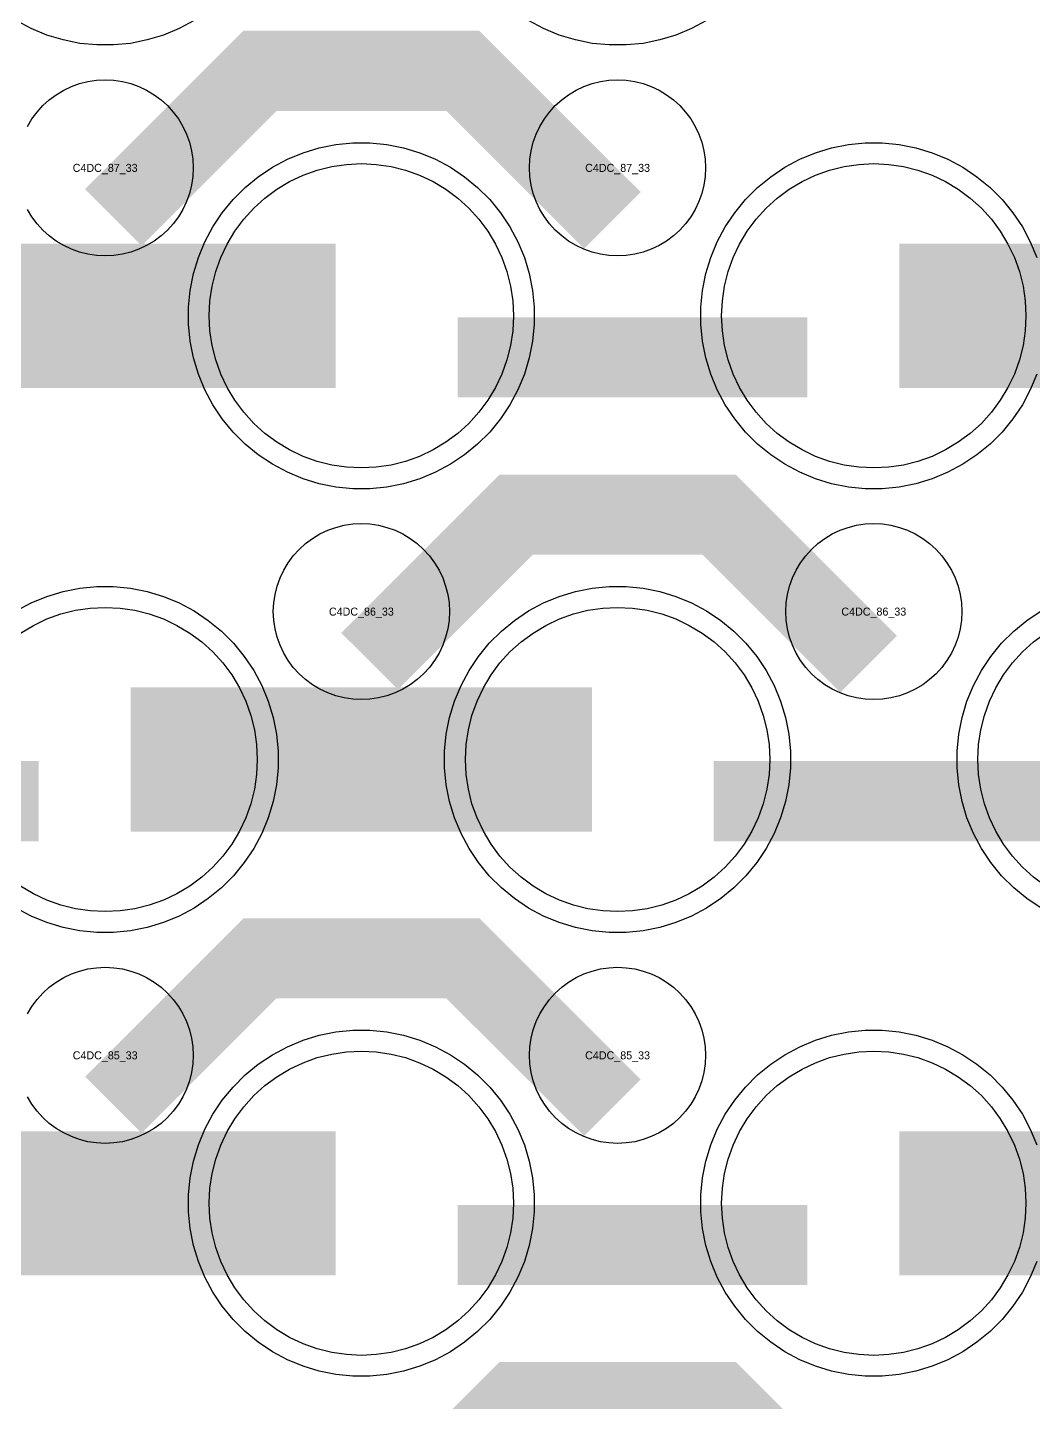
# Model space of a CAD drawing. Extents: x -11880 to 11880, y -14992 to 14992.
# Drawn here: x -1464.2 to -1150.1, y -3123.9 to -2694.5 of the extents above; entities that cross this region are included whole.
import ezdxf
from ezdxf.enums import TextEntityAlignment as Align

# ---------------------------------------------------------------- set-up
doc = ezdxf.new("R2010")
doc.units = 0
doc.header["$MEASUREMENT"] = 0
for name, color, linetype in [('GDS_775_DT_237', 138, 'CONTINUOUS'), ('RDL1_FS', 34, 'CONTINUOUS'), ('RDL_BS', 160, 'CONTINUOUS')]:
    doc.layers.add(name, color=color, linetype=linetype)

msp = doc.modelspace()

# ---------------------------------------------------------------- linework, layer by layer
at = {"layer": 'RDL1_FS', "color": 11, "true_color": 0xf27172}
for points in [[(-1360, -2831.999), (-1364.657, -2831.77), (-1369.268, -2831.086), (-1373.791, -2829.954), (-1378.181, -2828.382), (-1382.395, -2826.39), (-1386.395, -2823.992), (-1390.14, -2821.214), (-1393.594, -2818.084), (-1396.724, -2814.63), (-1399.502, -2810.885), (-1401.9, -2806.885), (-1403.892, -2802.671), (-1405.464, -2798.281), (-1406.596, -2793.758), (-1407.28, -2789.147), (-1407.509, -2784.49), (-1407.28, -2779.833), (-1406.596, -2775.222), (-1405.464, -2770.699), (-1403.892, -2766.309), (-1401.9, -2762.095), (-1399.502, -2758.095), (-1396.724, -2754.35), (-1393.594, -2750.896), (-1390.14, -2747.766), (-1386.395, -2744.988), (-1382.395, -2742.59), (-1378.181, -2740.598), (-1373.791, -2739.026), (-1369.268, -2737.894), (-1364.657, -2737.21), (-1360, -2736.981), (-1355.343, -2737.21), (-1350.732, -2737.894), (-1346.209, -2739.026), (-1341.819, -2740.598), (-1337.605, -2742.59), (-1333.605, -2744.988), (-1329.86, -2747.766), (-1326.406, -2750.896), (-1323.276, -2754.35), (-1320.498, -2758.095), (-1318.1, -2762.095), (-1316.108, -2766.309), (-1314.536, -2770.699), (-1313.404, -2775.222), (-1312.72, -2779.833), (-1312.491, -2784.49), (-1312.72, -2789.147), (-1313.404, -2793.758), (-1314.536, -2798.281), (-1316.108, -2802.671), (-1318.1, -2806.885), (-1320.498, -2810.885), (-1323.276, -2814.63), (-1326.406, -2818.084), (-1329.86, -2821.214), (-1333.605, -2823.992), (-1337.605, -2826.39), (-1341.819, -2828.382), (-1346.209, -2829.954), (-1350.732, -2831.086), (-1355.343, -2831.77)], [(-1200, -2831.999), (-1204.657, -2831.77), (-1209.268, -2831.086), (-1213.791, -2829.954), (-1218.181, -2828.382), (-1222.395, -2826.39), (-1226.395, -2823.992), (-1230.14, -2821.214), (-1233.594, -2818.084), (-1236.724, -2814.63), (-1239.502, -2810.885), (-1241.9, -2806.885), (-1243.892, -2802.671), (-1245.464, -2798.281), (-1246.596, -2793.758), (-1247.28, -2789.147), (-1247.509, -2784.49), (-1247.28, -2779.833), (-1246.596, -2775.222), (-1245.464, -2770.699), (-1243.892, -2766.309), (-1241.9, -2762.095), (-1239.502, -2758.095), (-1236.724, -2754.35), (-1233.594, -2750.896), (-1230.14, -2747.766), (-1226.395, -2744.988), (-1222.395, -2742.59), (-1218.181, -2740.598), (-1213.791, -2739.026), (-1209.268, -2737.894), (-1204.657, -2737.21), (-1200, -2736.981), (-1195.343, -2737.21), (-1190.732, -2737.894), (-1186.209, -2739.026), (-1181.819, -2740.598), (-1177.605, -2742.59), (-1173.605, -2744.988), (-1169.86, -2747.766), (-1166.406, -2750.896), (-1163.276, -2754.35), (-1160.498, -2758.095), (-1158.1, -2762.095), (-1156.108, -2766.309), (-1154.536, -2770.699), (-1153.404, -2775.222), (-1152.72, -2779.833), (-1152.491, -2784.49), (-1152.72, -2789.147), (-1153.404, -2793.758), (-1154.536, -2798.281), (-1156.108, -2802.671), (-1158.1, -2806.885), (-1160.498, -2810.885), (-1163.276, -2814.63), (-1166.406, -2818.084), (-1169.86, -2821.214), (-1173.605, -2823.992), (-1177.605, -2826.39), (-1181.819, -2828.382), (-1186.209, -2829.954), (-1190.732, -2831.086), (-1195.343, -2831.77)]]:
    msp.add_lwpolyline(points, close=True, dxfattribs=at)
for points in [[(-1511.998, -2784.49, 45, 45, 0), (-1439.998, -2784.49, 45, 45, 0)], [(-1439.998, -2784.49, 45, 45, 0), (-1367.998, -2784.49, 45, 45, 0)], [(-1191.998, -2784.49, 45, 45, 0), (-1119.998, -2784.49, 45, 45, 0)]]:
    msp.add_lwpolyline(points, format="xyseb", dxfattribs=at)
at = {"layer": 'RDL1_FS'}
for points in [[(-1466.395, -2883.553), (-1462.395, -2881.155), (-1458.181, -2879.163), (-1453.791, -2877.591), (-1449.268, -2876.459), (-1444.657, -2875.775), (-1440, -2875.546), (-1435.343, -2875.775), (-1430.732, -2876.459), (-1426.209, -2877.591), (-1421.819, -2879.163), (-1417.605, -2881.155), (-1413.605, -2883.553), (-1409.86, -2886.331), (-1406.406, -2889.461), (-1403.276, -2892.915), (-1400.498, -2896.66), (-1398.1, -2900.66), (-1396.108, -2904.874), (-1394.536, -2909.264), (-1393.404, -2913.787), (-1392.72, -2918.398), (-1392.491, -2923.055), (-1392.72, -2927.712), (-1393.404, -2932.323), (-1394.536, -2936.846), (-1396.108, -2941.236), (-1398.1, -2945.45), (-1400.498, -2949.45), (-1403.276, -2953.195), (-1406.406, -2956.649), (-1409.86, -2959.779), (-1413.605, -2962.557), (-1417.605, -2964.955), (-1421.819, -2966.947), (-1426.209, -2968.519), (-1430.732, -2969.651), (-1435.343, -2970.335), (-1440, -2970.564), (-1444.657, -2970.335), (-1449.268, -2969.651), (-1453.791, -2968.519), (-1458.181, -2966.947), (-1462.395, -2964.955), (-1466.395, -2962.557)], [(-1146.395, -2962.557), (-1150.14, -2959.779), (-1153.594, -2956.649), (-1156.724, -2953.195), (-1159.502, -2949.45), (-1161.9, -2945.45), (-1163.892, -2941.236), (-1165.464, -2936.846), (-1166.596, -2932.323), (-1167.28, -2927.712), (-1167.509, -2923.055), (-1167.28, -2918.398), (-1166.596, -2913.787), (-1165.464, -2909.264), (-1163.892, -2904.874), (-1161.9, -2900.66), (-1159.502, -2896.66), (-1156.724, -2892.915), (-1153.594, -2889.461), (-1150.14, -2886.331), (-1146.395, -2883.553)]]:
    msp.add_lwpolyline(points, dxfattribs=at)
for points in [[(-1280, -2970.564), (-1284.657, -2970.335), (-1289.268, -2969.651), (-1293.791, -2968.519), (-1298.181, -2966.947), (-1302.395, -2964.955), (-1306.395, -2962.557), (-1310.14, -2959.779), (-1313.594, -2956.649), (-1316.724, -2953.195), (-1319.502, -2949.45), (-1321.9, -2945.45), (-1323.892, -2941.236), (-1325.464, -2936.846), (-1326.596, -2932.323), (-1327.28, -2927.712), (-1327.509, -2923.055), (-1327.28, -2918.398), (-1326.596, -2913.787), (-1325.464, -2909.264), (-1323.892, -2904.874), (-1321.9, -2900.66), (-1319.502, -2896.66), (-1316.724, -2892.915), (-1313.594, -2889.461), (-1310.14, -2886.331), (-1306.395, -2883.553), (-1302.395, -2881.155), (-1298.181, -2879.163), (-1293.791, -2877.591), (-1289.268, -2876.459), (-1284.657, -2875.775), (-1280, -2875.546), (-1275.343, -2875.775), (-1270.732, -2876.459), (-1266.209, -2877.591), (-1261.819, -2879.163), (-1257.605, -2881.155), (-1253.605, -2883.553), (-1249.86, -2886.331), (-1246.406, -2889.461), (-1243.276, -2892.915), (-1240.498, -2896.66), (-1238.1, -2900.66), (-1236.108, -2904.874), (-1234.536, -2909.264), (-1233.404, -2913.787), (-1232.72, -2918.398), (-1232.491, -2923.055), (-1232.72, -2927.712), (-1233.404, -2932.323), (-1234.536, -2936.846), (-1236.108, -2941.236), (-1238.1, -2945.45), (-1240.498, -2949.45), (-1243.276, -2953.195), (-1246.406, -2956.649), (-1249.86, -2959.779), (-1253.605, -2962.557), (-1257.605, -2964.955), (-1261.819, -2966.947), (-1266.209, -2968.519), (-1270.732, -2969.651), (-1275.343, -2970.335)], [(-1360, -3109.129), (-1364.657, -3108.9), (-1369.268, -3108.216), (-1373.791, -3107.084), (-1378.181, -3105.512), (-1382.395, -3103.52), (-1386.395, -3101.122), (-1390.14, -3098.344), (-1393.594, -3095.214), (-1396.724, -3091.76), (-1399.502, -3088.015), (-1401.9, -3084.015), (-1403.892, -3079.801), (-1405.464, -3075.411), (-1406.596, -3070.888), (-1407.28, -3066.277), (-1407.509, -3061.62), (-1407.28, -3056.963), (-1406.596, -3052.352), (-1405.464, -3047.829), (-1403.892, -3043.439), (-1401.9, -3039.225), (-1399.502, -3035.225), (-1396.724, -3031.48), (-1393.594, -3028.026), (-1390.14, -3024.896), (-1386.395, -3022.118), (-1382.395, -3019.72), (-1378.181, -3017.728), (-1373.791, -3016.156), (-1369.268, -3015.024), (-1364.657, -3014.34), (-1360, -3014.111), (-1355.343, -3014.34), (-1350.732, -3015.024), (-1346.209, -3016.156), (-1341.819, -3017.728), (-1337.605, -3019.72), (-1333.605, -3022.118), (-1329.86, -3024.896), (-1326.406, -3028.026), (-1323.276, -3031.48), (-1320.498, -3035.225), (-1318.1, -3039.225), (-1316.108, -3043.439), (-1314.536, -3047.829), (-1313.404, -3052.352), (-1312.72, -3056.963), (-1312.491, -3061.62), (-1312.72, -3066.277), (-1313.404, -3070.888), (-1314.536, -3075.411), (-1316.108, -3079.801), (-1318.1, -3084.015), (-1320.498, -3088.015), (-1323.276, -3091.76), (-1326.406, -3095.214), (-1329.86, -3098.344), (-1333.605, -3101.122), (-1337.605, -3103.52), (-1341.819, -3105.512), (-1346.209, -3107.084), (-1350.732, -3108.216), (-1355.343, -3108.9)], [(-1200, -3109.129), (-1204.657, -3108.9), (-1209.268, -3108.216), (-1213.791, -3107.084), (-1218.181, -3105.512), (-1222.395, -3103.52), (-1226.395, -3101.122), (-1230.14, -3098.344), (-1233.594, -3095.214), (-1236.724, -3091.76), (-1239.502, -3088.015), (-1241.9, -3084.015), (-1243.892, -3079.801), (-1245.464, -3075.411), (-1246.596, -3070.888), (-1247.28, -3066.277), (-1247.509, -3061.62), (-1247.28, -3056.963), (-1246.596, -3052.352), (-1245.464, -3047.829), (-1243.892, -3043.439), (-1241.9, -3039.225), (-1239.502, -3035.225), (-1236.724, -3031.48), (-1233.594, -3028.026), (-1230.14, -3024.896), (-1226.395, -3022.118), (-1222.395, -3019.72), (-1218.181, -3017.728), (-1213.791, -3016.156), (-1209.268, -3015.024), (-1204.657, -3014.34), (-1200, -3014.111), (-1195.343, -3014.34), (-1190.732, -3015.024), (-1186.209, -3016.156), (-1181.819, -3017.728), (-1177.605, -3019.72), (-1173.605, -3022.118), (-1169.86, -3024.896), (-1166.406, -3028.026), (-1163.276, -3031.48), (-1160.498, -3035.225), (-1158.1, -3039.225), (-1156.108, -3043.439), (-1154.536, -3047.829), (-1153.404, -3052.352), (-1152.72, -3056.963), (-1152.491, -3061.62), (-1152.72, -3066.277), (-1153.404, -3070.888), (-1154.536, -3075.411), (-1156.108, -3079.801), (-1158.1, -3084.015), (-1160.498, -3088.015), (-1163.276, -3091.76), (-1166.406, -3095.214), (-1169.86, -3098.344), (-1173.605, -3101.122), (-1177.605, -3103.52), (-1181.819, -3105.512), (-1186.209, -3107.084), (-1190.732, -3108.216), (-1195.343, -3108.9)]]:
    msp.add_lwpolyline(points, close=True, dxfattribs=at)
for points in [[(-1431.998, -2923.055, 45, 45, 0), (-1359.998, -2923.055, 45, 45, 0)], [(-1359.998, -2923.055, 45, 45, 0), (-1287.998, -2923.055, 45, 45, 0)], [(-1511.998, -3061.62, 45, 45, 0), (-1439.998, -3061.62, 45, 45, 0)], [(-1439.998, -3061.62, 45, 45, 0), (-1367.998, -3061.62, 45, 45, 0)], [(-1191.998, -3061.62, 45, 45, 0), (-1119.998, -3061.62, 45, 45, 0)]]:
    msp.add_lwpolyline(points, format="xyseb", dxfattribs=at)
at = {"layer": 'RDL_BS'}
for points in [[(-1412.223, -2692.308), (-1416.885, -2694.8), (-1421.795, -2696.831), (-1426.835, -2698.362), (-1432.062, -2699.408), (-1437.356, -2699.925), (-1442.644, -2699.925), (-1447.938, -2699.408), (-1453.165, -2698.362), (-1458.205, -2696.831), (-1463.115, -2694.8), (-1467.777, -2692.308)], [(-1252.223, -2692.308), (-1256.885, -2694.8), (-1261.795, -2696.831), (-1266.835, -2698.362), (-1272.062, -2699.408), (-1277.356, -2699.925), (-1282.644, -2699.925), (-1287.938, -2699.408), (-1293.165, -2698.362), (-1298.205, -2696.831), (-1303.115, -2694.8), (-1307.777, -2692.308)], [(-1464.25, -2725.346), (-1462.857, -2723.022), (-1461.254, -2720.859), (-1459.442, -2718.86), (-1457.443, -2717.048), (-1455.28, -2715.445), (-1452.956, -2714.052), (-1450.519, -2712.9), (-1447.984, -2711.993), (-1445.365, -2711.336), (-1442.693, -2710.94), (-1440, -2710.808), (-1437.307, -2710.94), (-1434.635, -2711.336), (-1432.016, -2711.993), (-1429.481, -2712.9), (-1427.044, -2714.052), (-1424.72, -2715.445), (-1422.557, -2717.048), (-1420.558, -2718.86), (-1418.746, -2720.859), (-1417.143, -2723.022), (-1415.75, -2725.346), (-1414.598, -2727.783), (-1413.691, -2730.318), (-1413.034, -2732.937), (-1412.638, -2735.609), (-1412.506, -2738.302), (-1412.638, -2740.995), (-1413.034, -2743.667), (-1413.691, -2746.286), (-1414.598, -2748.821), (-1415.75, -2751.258), (-1417.143, -2753.582), (-1418.746, -2755.745), (-1420.558, -2757.744), (-1422.557, -2759.556), (-1424.72, -2761.159), (-1427.044, -2762.552), (-1429.481, -2763.704), (-1432.016, -2764.611), (-1434.635, -2765.268), (-1437.307, -2765.664), (-1440, -2765.796), (-1442.693, -2765.664), (-1445.365, -2765.268), (-1447.984, -2764.611), (-1450.519, -2763.704), (-1452.956, -2762.552), (-1455.28, -2761.159), (-1457.443, -2759.556), (-1459.442, -2757.744), (-1461.254, -2755.745), (-1462.857, -2753.582), (-1464.25, -2751.258)], [(-1467.777, -2876.672), (-1463.115, -2874.18), (-1458.205, -2872.149), (-1453.165, -2870.618), (-1447.938, -2869.572), (-1442.644, -2869.055), (-1437.356, -2869.055), (-1432.062, -2869.572), (-1426.835, -2870.618), (-1421.795, -2872.149), (-1416.885, -2874.18), (-1412.223, -2876.672), (-1407.809, -2879.619), (-1403.708, -2882.981), (-1399.926, -2886.763), (-1396.564, -2890.864), (-1393.617, -2895.278), (-1391.125, -2899.94), (-1389.094, -2904.85), (-1387.563, -2909.89), (-1386.517, -2915.117), (-1386, -2920.411), (-1386, -2925.699), (-1386.517, -2930.993), (-1387.563, -2936.22), (-1389.094, -2941.26), (-1391.125, -2946.17), (-1393.617, -2950.832), (-1396.564, -2955.246), (-1399.926, -2959.347), (-1403.708, -2963.129), (-1407.809, -2966.491), (-1412.223, -2969.438), (-1416.885, -2971.93), (-1421.795, -2973.961), (-1426.835, -2975.492), (-1432.062, -2976.538), (-1437.356, -2977.055), (-1442.644, -2977.055), (-1447.938, -2976.538), (-1453.165, -2975.492), (-1458.205, -2973.961), (-1463.115, -2971.93), (-1467.777, -2969.438)], [(-1147.777, -2969.438), (-1152.191, -2966.491), (-1156.292, -2963.129), (-1160.074, -2959.347), (-1163.436, -2955.246), (-1166.383, -2950.832), (-1168.875, -2946.17), (-1170.906, -2941.26), (-1172.437, -2936.22), (-1173.483, -2930.993), (-1174, -2925.699), (-1174, -2920.411), (-1173.483, -2915.117), (-1172.437, -2909.89), (-1170.906, -2904.85), (-1168.875, -2899.94), (-1166.383, -2895.278), (-1163.436, -2890.864), (-1160.074, -2886.763), (-1156.292, -2882.981), (-1152.191, -2879.619), (-1147.777, -2876.672)], [(-1464.25, -3002.476), (-1462.857, -3000.152), (-1461.254, -2997.989), (-1459.442, -2995.99), (-1457.443, -2994.178), (-1455.28, -2992.575), (-1452.956, -2991.182), (-1450.519, -2990.03), (-1447.984, -2989.123), (-1445.365, -2988.466), (-1442.693, -2988.07), (-1440, -2987.938), (-1437.307, -2988.07), (-1434.635, -2988.466), (-1432.016, -2989.123), (-1429.481, -2990.03), (-1427.044, -2991.182), (-1424.72, -2992.575), (-1422.557, -2994.178), (-1420.558, -2995.99), (-1418.746, -2997.989), (-1417.143, -3000.152), (-1415.75, -3002.476), (-1414.598, -3004.913), (-1413.691, -3007.448), (-1413.034, -3010.067), (-1412.638, -3012.739), (-1412.506, -3015.432), (-1412.638, -3018.125), (-1413.034, -3020.797), (-1413.691, -3023.416), (-1414.598, -3025.951), (-1415.75, -3028.388), (-1417.143, -3030.712), (-1418.746, -3032.875), (-1420.558, -3034.874), (-1422.557, -3036.686), (-1424.72, -3038.289), (-1427.044, -3039.682), (-1429.481, -3040.834), (-1432.016, -3041.741), (-1434.635, -3042.398), (-1437.307, -3042.794), (-1440, -3042.926), (-1442.693, -3042.794), (-1445.365, -3042.398), (-1447.984, -3041.741), (-1450.519, -3040.834), (-1452.956, -3039.682), (-1455.28, -3038.289), (-1457.443, -3036.686), (-1459.442, -3034.874), (-1461.254, -3032.875), (-1462.857, -3030.712), (-1464.25, -3028.388)], [(-1149.094, -3079.825), (-1151.125, -3084.735), (-1153.617, -3089.397), (-1156.564, -3093.811), (-1159.926, -3097.912), (-1163.708, -3101.694), (-1167.809, -3105.056), (-1172.223, -3108.003), (-1176.885, -3110.495), (-1181.795, -3112.526), (-1186.835, -3114.057), (-1192.062, -3115.103), (-1197.356, -3115.62), (-1202.644, -3115.62), (-1207.938, -3115.103), (-1213.165, -3114.057), (-1218.205, -3112.526), (-1223.115, -3110.495), (-1227.777, -3108.003), (-1232.191, -3105.056), (-1236.292, -3101.694), (-1240.074, -3097.912), (-1243.436, -3093.811), (-1246.383, -3089.397), (-1248.875, -3084.735), (-1250.906, -3079.825), (-1252.437, -3074.785), (-1253.483, -3069.558), (-1254, -3064.264), (-1254, -3058.976), (-1253.483, -3053.682), (-1252.437, -3048.455), (-1250.906, -3043.415), (-1248.875, -3038.505), (-1246.383, -3033.843), (-1243.436, -3029.429), (-1240.074, -3025.328), (-1236.292, -3021.546), (-1232.191, -3018.184), (-1227.777, -3015.237), (-1223.115, -3012.745), (-1218.205, -3010.714), (-1213.165, -3009.183), (-1207.938, -3008.137), (-1202.644, -3007.62), (-1197.356, -3007.62), (-1192.062, -3008.137), (-1186.835, -3009.183), (-1181.795, -3010.714), (-1176.885, -3012.745), (-1172.223, -3015.237), (-1167.809, -3018.184), (-1163.708, -3021.546), (-1159.926, -3025.328), (-1156.564, -3029.429), (-1153.617, -3033.843), (-1151.125, -3038.505), (-1149.094, -3043.415)]]:
    msp.add_lwpolyline(points, dxfattribs=at)
for points in [[(-1437.438, -2753.804, 25, 25, 0), (-1391.623, -2707.989, 25, 25, 0), (-1358.07, -2707.989, 25, 25, 0)], [(-1281.599, -2754.703, 25, 25, 0), (-1328.313, -2707.989, 25, 25, 0), (-1358.071, -2707.989, 25, 25, 0)], [(-1357.438, -2892.369, 25, 25, 0), (-1311.623, -2846.554, 25, 25, 0), (-1278.07, -2846.554, 25, 25, 0)], [(-1201.599, -2893.268, 25, 25, 0), (-1248.313, -2846.554, 25, 25, 0), (-1278.071, -2846.554, 25, 25, 0)], [(-1569.984, -2936.068, 25, 25, 0), (-1460.719, -2936.068, 25, 25, 0)], [(-1249.984, -2936.068, 25, 25, 0), (-1140.719, -2936.068, 25, 25, 0)], [(-1437.438, -3030.934, 25, 25, 0), (-1391.623, -2985.119, 25, 25, 0), (-1358.07, -2985.119, 25, 25, 0)], [(-1281.599, -3031.833, 25, 25, 0), (-1328.313, -2985.119, 25, 25, 0), (-1358.071, -2985.119, 25, 25, 0)], [(-1329.984, -3074.633, 25, 25, 0), (-1220.719, -3074.633, 25, 25, 0)], [(-1357.438, -3169.499, 25, 25, 0), (-1311.623, -3123.684, 25, 25, 0), (-1278.07, -3123.684, 25, 25, 0)], [(-1201.599, -3170.398, 25, 25, 0), (-1248.313, -3123.684, 25, 25, 0), (-1278.071, -3123.684, 25, 25, 0)]]:
    msp.add_lwpolyline(points, format="xyseb", dxfattribs=at)
for points in [[(-1280, -2765.796), (-1282.693, -2765.664), (-1285.365, -2765.268), (-1287.984, -2764.611), (-1290.519, -2763.704), (-1292.956, -2762.552), (-1295.28, -2761.159), (-1297.443, -2759.556), (-1299.442, -2757.744), (-1301.254, -2755.745), (-1302.857, -2753.582), (-1304.25, -2751.258), (-1305.402, -2748.821), (-1306.309, -2746.286), (-1306.966, -2743.667), (-1307.362, -2740.995), (-1307.494, -2738.302), (-1307.362, -2735.609), (-1306.966, -2732.937), (-1306.309, -2730.318), (-1305.402, -2727.783), (-1304.25, -2725.346), (-1302.857, -2723.022), (-1301.254, -2720.859), (-1299.442, -2718.86), (-1297.443, -2717.048), (-1295.28, -2715.445), (-1292.956, -2714.052), (-1290.519, -2712.9), (-1287.984, -2711.993), (-1285.365, -2711.336), (-1282.693, -2710.94), (-1280, -2710.808), (-1277.307, -2710.94), (-1274.635, -2711.336), (-1272.016, -2711.993), (-1269.481, -2712.9), (-1267.044, -2714.052), (-1264.72, -2715.445), (-1262.557, -2717.048), (-1260.558, -2718.86), (-1258.746, -2720.859), (-1257.143, -2723.022), (-1255.75, -2725.346), (-1254.598, -2727.783), (-1253.691, -2730.318), (-1253.034, -2732.937), (-1252.638, -2735.609), (-1252.506, -2738.302), (-1252.638, -2740.995), (-1253.034, -2743.667), (-1253.691, -2746.286), (-1254.598, -2748.821), (-1255.75, -2751.258), (-1257.143, -2753.582), (-1258.746, -2755.745), (-1260.558, -2757.744), (-1262.557, -2759.556), (-1264.72, -2761.159), (-1267.044, -2762.552), (-1269.481, -2763.704), (-1272.016, -2764.611), (-1274.635, -2765.268), (-1277.307, -2765.664)], [(-1360, -2904.361), (-1362.693, -2904.229), (-1365.365, -2903.833), (-1367.984, -2903.176), (-1370.519, -2902.269), (-1372.956, -2901.117), (-1375.28, -2899.724), (-1377.443, -2898.121), (-1379.442, -2896.309), (-1381.254, -2894.31), (-1382.857, -2892.147), (-1384.25, -2889.823), (-1385.402, -2887.386), (-1386.309, -2884.851), (-1386.966, -2882.232), (-1387.362, -2879.56), (-1387.494, -2876.867), (-1387.362, -2874.174), (-1386.966, -2871.502), (-1386.309, -2868.883), (-1385.402, -2866.348), (-1384.25, -2863.911), (-1382.857, -2861.587), (-1381.254, -2859.424), (-1379.442, -2857.425), (-1377.443, -2855.613), (-1375.28, -2854.01), (-1372.956, -2852.617), (-1370.519, -2851.465), (-1367.984, -2850.558), (-1365.365, -2849.901), (-1362.693, -2849.505), (-1360, -2849.373), (-1357.307, -2849.505), (-1354.635, -2849.901), (-1352.016, -2850.558), (-1349.481, -2851.465), (-1347.044, -2852.617), (-1344.72, -2854.01), (-1342.557, -2855.613), (-1340.558, -2857.425), (-1338.746, -2859.424), (-1337.143, -2861.587), (-1335.75, -2863.911), (-1334.598, -2866.348), (-1333.691, -2868.883), (-1333.034, -2871.502), (-1332.638, -2874.174), (-1332.506, -2876.867), (-1332.638, -2879.56), (-1333.034, -2882.232), (-1333.691, -2884.851), (-1334.598, -2887.386), (-1335.75, -2889.823), (-1337.143, -2892.147), (-1338.746, -2894.31), (-1340.558, -2896.309), (-1342.557, -2898.121), (-1344.72, -2899.724), (-1347.044, -2901.117), (-1349.481, -2902.269), (-1352.016, -2903.176), (-1354.635, -2903.833), (-1357.307, -2904.229)], [(-1200, -2904.361), (-1202.693, -2904.229), (-1205.365, -2903.833), (-1207.984, -2903.176), (-1210.519, -2902.269), (-1212.956, -2901.117), (-1215.28, -2899.724), (-1217.443, -2898.121), (-1219.442, -2896.309), (-1221.254, -2894.31), (-1222.857, -2892.147), (-1224.25, -2889.823), (-1225.402, -2887.386), (-1226.309, -2884.851), (-1226.966, -2882.232), (-1227.362, -2879.56), (-1227.494, -2876.867), (-1227.362, -2874.174), (-1226.966, -2871.502), (-1226.309, -2868.883), (-1225.402, -2866.348), (-1224.25, -2863.911), (-1222.857, -2861.587), (-1221.254, -2859.424), (-1219.442, -2857.425), (-1217.443, -2855.613), (-1215.28, -2854.01), (-1212.956, -2852.617), (-1210.519, -2851.465), (-1207.984, -2850.558), (-1205.365, -2849.901), (-1202.693, -2849.505), (-1200, -2849.373), (-1197.307, -2849.505), (-1194.635, -2849.901), (-1192.016, -2850.558), (-1189.481, -2851.465), (-1187.044, -2852.617), (-1184.72, -2854.01), (-1182.557, -2855.613), (-1180.558, -2857.425), (-1178.746, -2859.424), (-1177.143, -2861.587), (-1175.75, -2863.911), (-1174.598, -2866.348), (-1173.691, -2868.883), (-1173.034, -2871.502), (-1172.638, -2874.174), (-1172.506, -2876.867), (-1172.638, -2879.56), (-1173.034, -2882.232), (-1173.691, -2884.851), (-1174.598, -2887.386), (-1175.75, -2889.823), (-1177.143, -2892.147), (-1178.746, -2894.31), (-1180.558, -2896.309), (-1182.557, -2898.121), (-1184.72, -2899.724), (-1187.044, -2901.117), (-1189.481, -2902.269), (-1192.016, -2903.176), (-1194.635, -2903.833), (-1197.307, -2904.229)], [(-1282.644, -2977.055), (-1287.938, -2976.538), (-1293.165, -2975.492), (-1298.205, -2973.961), (-1303.115, -2971.93), (-1307.777, -2969.438), (-1312.191, -2966.491), (-1316.292, -2963.129), (-1320.074, -2959.347), (-1323.436, -2955.246), (-1326.383, -2950.832), (-1328.875, -2946.17), (-1330.906, -2941.26), (-1332.437, -2936.22), (-1333.483, -2930.993), (-1334, -2925.699), (-1334, -2920.411), (-1333.483, -2915.117), (-1332.437, -2909.89), (-1330.906, -2904.85), (-1328.875, -2899.94), (-1326.383, -2895.278), (-1323.436, -2890.864), (-1320.074, -2886.763), (-1316.292, -2882.981), (-1312.191, -2879.619), (-1307.777, -2876.672), (-1303.115, -2874.18), (-1298.205, -2872.149), (-1293.165, -2870.618), (-1287.938, -2869.572), (-1282.644, -2869.055), (-1277.356, -2869.055), (-1272.062, -2869.572), (-1266.835, -2870.618), (-1261.795, -2872.149), (-1256.885, -2874.18), (-1252.223, -2876.672), (-1247.809, -2879.619), (-1243.708, -2882.981), (-1239.926, -2886.763), (-1236.564, -2890.864), (-1233.617, -2895.278), (-1231.125, -2899.94), (-1229.094, -2904.85), (-1227.563, -2909.89), (-1226.517, -2915.117), (-1226, -2920.411), (-1226, -2925.699), (-1226.517, -2930.993), (-1227.563, -2936.22), (-1229.094, -2941.26), (-1231.125, -2946.17), (-1233.617, -2950.832), (-1236.564, -2955.246), (-1239.926, -2959.347), (-1243.708, -2963.129), (-1247.809, -2966.491), (-1252.223, -2969.438), (-1256.885, -2971.93), (-1261.795, -2973.961), (-1266.835, -2975.492), (-1272.062, -2976.538), (-1277.356, -2977.055)], [(-1280, -3042.926), (-1282.693, -3042.794), (-1285.365, -3042.398), (-1287.984, -3041.741), (-1290.519, -3040.834), (-1292.956, -3039.682), (-1295.28, -3038.289), (-1297.443, -3036.686), (-1299.442, -3034.874), (-1301.254, -3032.875), (-1302.857, -3030.712), (-1304.25, -3028.388), (-1305.402, -3025.951), (-1306.309, -3023.416), (-1306.966, -3020.797), (-1307.362, -3018.125), (-1307.494, -3015.432), (-1307.362, -3012.739), (-1306.966, -3010.067), (-1306.309, -3007.448), (-1305.402, -3004.913), (-1304.25, -3002.476), (-1302.857, -3000.152), (-1301.254, -2997.989), (-1299.442, -2995.99), (-1297.443, -2994.178), (-1295.28, -2992.575), (-1292.956, -2991.182), (-1290.519, -2990.03), (-1287.984, -2989.123), (-1285.365, -2988.466), (-1282.693, -2988.07), (-1280, -2987.938), (-1277.307, -2988.07), (-1274.635, -2988.466), (-1272.016, -2989.123), (-1269.481, -2990.03), (-1267.044, -2991.182), (-1264.72, -2992.575), (-1262.557, -2994.178), (-1260.558, -2995.99), (-1258.746, -2997.989), (-1257.143, -3000.152), (-1255.75, -3002.476), (-1254.598, -3004.913), (-1253.691, -3007.448), (-1253.034, -3010.067), (-1252.638, -3012.739), (-1252.506, -3015.432), (-1252.638, -3018.125), (-1253.034, -3020.797), (-1253.691, -3023.416), (-1254.598, -3025.951), (-1255.75, -3028.388), (-1257.143, -3030.712), (-1258.746, -3032.875), (-1260.558, -3034.874), (-1262.557, -3036.686), (-1264.72, -3038.289), (-1267.044, -3039.682), (-1269.481, -3040.834), (-1272.016, -3041.741), (-1274.635, -3042.398), (-1277.307, -3042.794)], [(-1362.644, -3115.62), (-1367.938, -3115.103), (-1373.165, -3114.057), (-1378.205, -3112.526), (-1383.115, -3110.495), (-1387.777, -3108.003), (-1392.191, -3105.056), (-1396.292, -3101.694), (-1400.074, -3097.912), (-1403.436, -3093.811), (-1406.383, -3089.397), (-1408.875, -3084.735), (-1410.906, -3079.825), (-1412.437, -3074.785), (-1413.483, -3069.558), (-1414, -3064.264), (-1414, -3058.976), (-1413.483, -3053.682), (-1412.437, -3048.455), (-1410.906, -3043.415), (-1408.875, -3038.505), (-1406.383, -3033.843), (-1403.436, -3029.429), (-1400.074, -3025.328), (-1396.292, -3021.546), (-1392.191, -3018.184), (-1387.777, -3015.237), (-1383.115, -3012.745), (-1378.205, -3010.714), (-1373.165, -3009.183), (-1367.938, -3008.137), (-1362.644, -3007.62), (-1357.356, -3007.62), (-1352.062, -3008.137), (-1346.835, -3009.183), (-1341.795, -3010.714), (-1336.885, -3012.745), (-1332.223, -3015.237), (-1327.809, -3018.184), (-1323.708, -3021.546), (-1319.926, -3025.328), (-1316.564, -3029.429), (-1313.617, -3033.843), (-1311.125, -3038.505), (-1309.094, -3043.415), (-1307.563, -3048.455), (-1306.517, -3053.682), (-1306, -3058.976), (-1306, -3064.264), (-1306.517, -3069.558), (-1307.563, -3074.785), (-1309.094, -3079.825), (-1311.125, -3084.735), (-1313.617, -3089.397), (-1316.564, -3093.811), (-1319.926, -3097.912), (-1323.708, -3101.694), (-1327.809, -3105.056), (-1332.223, -3108.003), (-1336.885, -3110.495), (-1341.795, -3112.526), (-1346.835, -3114.057), (-1352.062, -3115.103), (-1357.356, -3115.62)]]:
    msp.add_lwpolyline(points, close=True, dxfattribs=at)
at = {"layer": 'RDL_BS', "color": 11, "true_color": 0xf27172}
msp.add_lwpolyline([(-1362.644, -2838.49), (-1367.938, -2837.973), (-1373.165, -2836.927), (-1378.205, -2835.396), (-1383.115, -2833.365), (-1387.777, -2830.873), (-1392.191, -2827.926), (-1396.292, -2824.564), (-1400.074, -2820.782), (-1403.436, -2816.681), (-1406.383, -2812.267), (-1408.875, -2807.605), (-1410.906, -2802.695), (-1412.437, -2797.655), (-1413.483, -2792.428), (-1414, -2787.134), (-1414, -2781.846), (-1413.483, -2776.552), (-1412.437, -2771.325), (-1410.906, -2766.285), (-1408.875, -2761.375), (-1406.383, -2756.713), (-1403.436, -2752.299), (-1400.074, -2748.198), (-1396.292, -2744.416), (-1392.191, -2741.054), (-1387.777, -2738.107), (-1383.115, -2735.615), (-1378.205, -2733.584), (-1373.165, -2732.053), (-1367.938, -2731.007), (-1362.644, -2730.49), (-1357.356, -2730.49), (-1352.062, -2731.007), (-1346.835, -2732.053), (-1341.795, -2733.584), (-1336.885, -2735.615), (-1332.223, -2738.107), (-1327.809, -2741.054), (-1323.708, -2744.416), (-1319.926, -2748.198), (-1316.564, -2752.299), (-1313.617, -2756.713), (-1311.125, -2761.375), (-1309.094, -2766.285), (-1307.563, -2771.325), (-1306.517, -2776.552), (-1306, -2781.846), (-1306, -2787.134), (-1306.517, -2792.428), (-1307.563, -2797.655), (-1309.094, -2802.695), (-1311.125, -2807.605), (-1313.617, -2812.267), (-1316.564, -2816.681), (-1319.926, -2820.782), (-1323.708, -2824.564), (-1327.809, -2827.926), (-1332.223, -2830.873), (-1336.885, -2833.365), (-1341.795, -2835.396), (-1346.835, -2836.927), (-1352.062, -2837.973), (-1357.356, -2838.49)], close=True, dxfattribs=at)
msp.add_lwpolyline([(-1149.094, -2802.695), (-1151.125, -2807.605), (-1153.617, -2812.267), (-1156.564, -2816.681), (-1159.926, -2820.782), (-1163.708, -2824.564), (-1167.809, -2827.926), (-1172.223, -2830.873), (-1176.885, -2833.365), (-1181.795, -2835.396), (-1186.835, -2836.927), (-1192.062, -2837.973), (-1197.356, -2838.49), (-1202.644, -2838.49), (-1207.938, -2837.973), (-1213.165, -2836.927), (-1218.205, -2835.396), (-1223.115, -2833.365), (-1227.777, -2830.873), (-1232.191, -2827.926), (-1236.292, -2824.564), (-1240.074, -2820.782), (-1243.436, -2816.681), (-1246.383, -2812.267), (-1248.875, -2807.605), (-1250.906, -2802.695), (-1252.437, -2797.655), (-1253.483, -2792.428), (-1254, -2787.134), (-1254, -2781.846), (-1253.483, -2776.552), (-1252.437, -2771.325), (-1250.906, -2766.285), (-1248.875, -2761.375), (-1246.383, -2756.713), (-1243.436, -2752.299), (-1240.074, -2748.198), (-1236.292, -2744.416), (-1232.191, -2741.054), (-1227.777, -2738.107), (-1223.115, -2735.615), (-1218.205, -2733.584), (-1213.165, -2732.053), (-1207.938, -2731.007), (-1202.644, -2730.49), (-1197.356, -2730.49), (-1192.062, -2731.007), (-1186.835, -2732.053), (-1181.795, -2733.584), (-1176.885, -2735.615), (-1172.223, -2738.107), (-1167.809, -2741.054), (-1163.708, -2744.416), (-1159.926, -2748.198), (-1156.564, -2752.299), (-1153.617, -2756.713), (-1151.125, -2761.375), (-1149.094, -2766.285)], dxfattribs=at)
msp.add_lwpolyline([(-1329.984, -2797.503, 25, 25, 0), (-1220.719, -2797.503, 25, 25, 0)], format="xyseb", dxfattribs=at)

# ---------------------------------------------------------------- texts
at = {"layer": 'GDS_775_DT_237'}
for s, p in [('C4DC_87_33', (-1440, -2738.302)), ('C4DC_87_33', (-1440, -2738.302)), ('C4DC_87_33', (-1280, -2738.302)), ('C4DC_87_33', (-1280, -2738.302)), ('C4DC_86_33', (-1360, -2876.867)), ('C4DC_86_33', (-1360, -2876.867)), ('C4DC_86_33', (-1200, -2876.867)), ('C4DC_86_33', (-1200, -2876.867)), ('C4DC_85_33', (-1440, -3015.432)), ('C4DC_85_33', (-1440, -3015.432)), ('C4DC_85_33', (-1280, -3015.432)), ('C4DC_85_33', (-1280, -3015.432))]:
    msp.add_text(s, height=2.5, dxfattribs=at).set_placement(p, align=Align.MIDDLE_CENTER)

doc.saveas('drawing.dxf')
